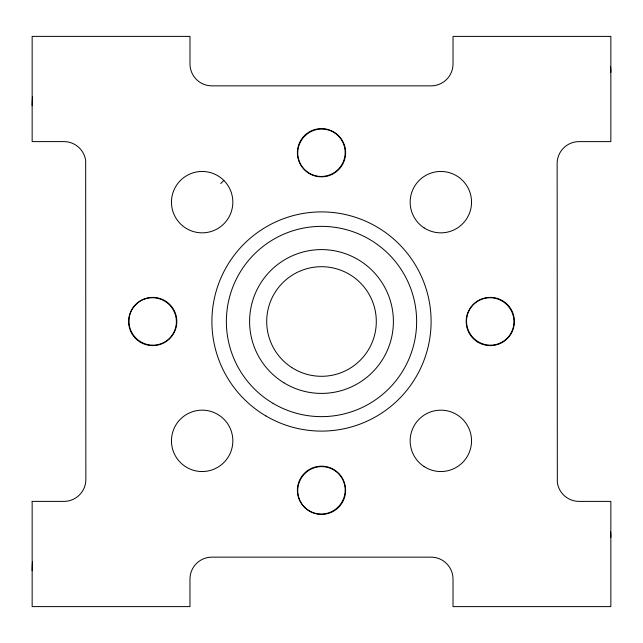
<?xml version="1.0" encoding="UTF-8"?>
<svg xmlns="http://www.w3.org/2000/svg" width="643" height="643" viewBox="0 0 643 643"><rect width="100%" height="100%" fill="white"/><g stroke="black" fill="none" stroke-linecap="round" stroke-linejoin="round"><path stroke-width="0.96" d="M220.75 183.552L223.852 180.45L224.311 180.924A30.687 30.687 0 0 1 210.068 231.801A30.687 30.687 0 0 1 172.356 194.805A30.687 30.687 0 0 1 222.936 179.574L223.852 180.45M610.512 531.769A23.847 2.443 -84.1 0 1 610.842 537.323M610.512 66.759A23.847 2.443 -84.1 0 1 610.842 72.313M32.166 105.677A23.847 2.443 -84.1 0 1 32.496 96.932M32.166 570.679A23.847 2.443 -84.1 0 1 32.496 561.934M32.15 501.387L32.15 606.606L189.974 606.606L189.974 579.062A21.918 21.918 0 0 1 211.901 557.143L431.099 557.151A21.918 21.918 0 0 1 453.018 579.07L453.018 606.614L610.85 606.614L610.85 501.395L579.062 501.395A21.918 21.918 0 0 1 557.328 482.338L557.143 163.531A21.918 21.918 0 0 1 579.062 141.613L610.85 141.613L610.85 36.394L453.026 36.394L453.026 63.938A21.918 21.918 0 0 1 431.099 85.857L211.901 85.849A21.918 21.918 0 0 1 189.982 63.93L189.982 36.386L32.15 36.386L32.15 141.605L63.938 141.605A21.918 21.918 0 0 1 85.672 160.662L85.857 479.469A21.918 21.918 0 0 1 63.938 501.387L32.15 501.387M424.115 466.577A30.687 30.687 0 0 0 471.496 442.48A30.687 30.687 0 0 0 426.936 413.497A30.687 30.687 0 0 0 424.115 466.577M185.417 466.577A30.687 30.687 0 0 0 232.798 442.48A30.687 30.687 0 0 0 188.238 413.497A30.687 30.687 0 0 0 185.417 466.577M424.115 227.879A30.687 30.687 0 0 0 471.496 203.775A30.687 30.687 0 0 0 426.936 174.8A30.687 30.687 0 0 0 424.115 227.879M308.495 510.59A24.112 24.112 0 0 0 345.588 491.397A24.112 24.112 0 0 0 310.416 468.868A24.112 24.112 0 0 0 308.495 510.59M139.708 341.803A24.112 24.112 0 0 0 176.801 322.609A24.112 24.112 0 0 0 141.629 300.088A24.112 24.112 0 0 0 139.708 341.803M308.495 173.015A24.112 24.112 0 0 0 345.588 153.822A24.112 24.112 0 0 0 310.416 131.301A24.112 24.112 0 0 0 308.495 173.015M477.283 341.803A24.112 24.112 0 0 0 514.376 322.609A24.112 24.112 0 0 0 479.204 300.088A24.112 24.112 0 0 0 477.283 341.803M265.792 415.884A109.599 109.599 0 0 0 431.099 322.553A109.599 109.599 0 0 0 267.617 226.063A109.599 109.599 0 0 0 265.792 415.884M291.777 367.539A54.8 54.8 0 0 0 376.235 324.217A54.8 54.8 0 0 0 296.487 272.745A54.8 54.8 0 0 0 291.777 367.539M273.146 403.426A95.132 95.132 0 0 0 416.632 322.416A95.132 95.132 0 0 0 274.73 238.657A95.132 95.132 0 0 0 273.146 403.426M283.885 382.778A71.895 71.895 0 0 0 393.371 323.437A71.895 71.895 0 0 0 287.244 258.285A71.895 71.895 0 0 0 283.885 382.778M467.365 327.472A23.839 23.598 45 0 0 507.094 338.314A23.839 23.598 45 0 0 496.259 298.577A23.839 23.598 45 0 0 467.365 327.472M327.472 175.635A23.839 23.598 -45 0 0 338.314 135.906A23.839 23.598 -45 0 0 298.577 146.741A23.839 23.598 -45 0 0 327.472 175.635M129.444 326.017A23.839 23.598 45 0 0 168.442 339.327A23.839 23.598 45 0 0 160.115 299.011A23.839 23.598 45 0 0 129.444 326.017M326.017 513.556A23.839 23.598 -45 0 0 339.327 474.558A23.839 23.598 -45 0 0 299.011 482.885A23.839 23.598 -45 0 0 326.017 513.556"/></g></svg>
